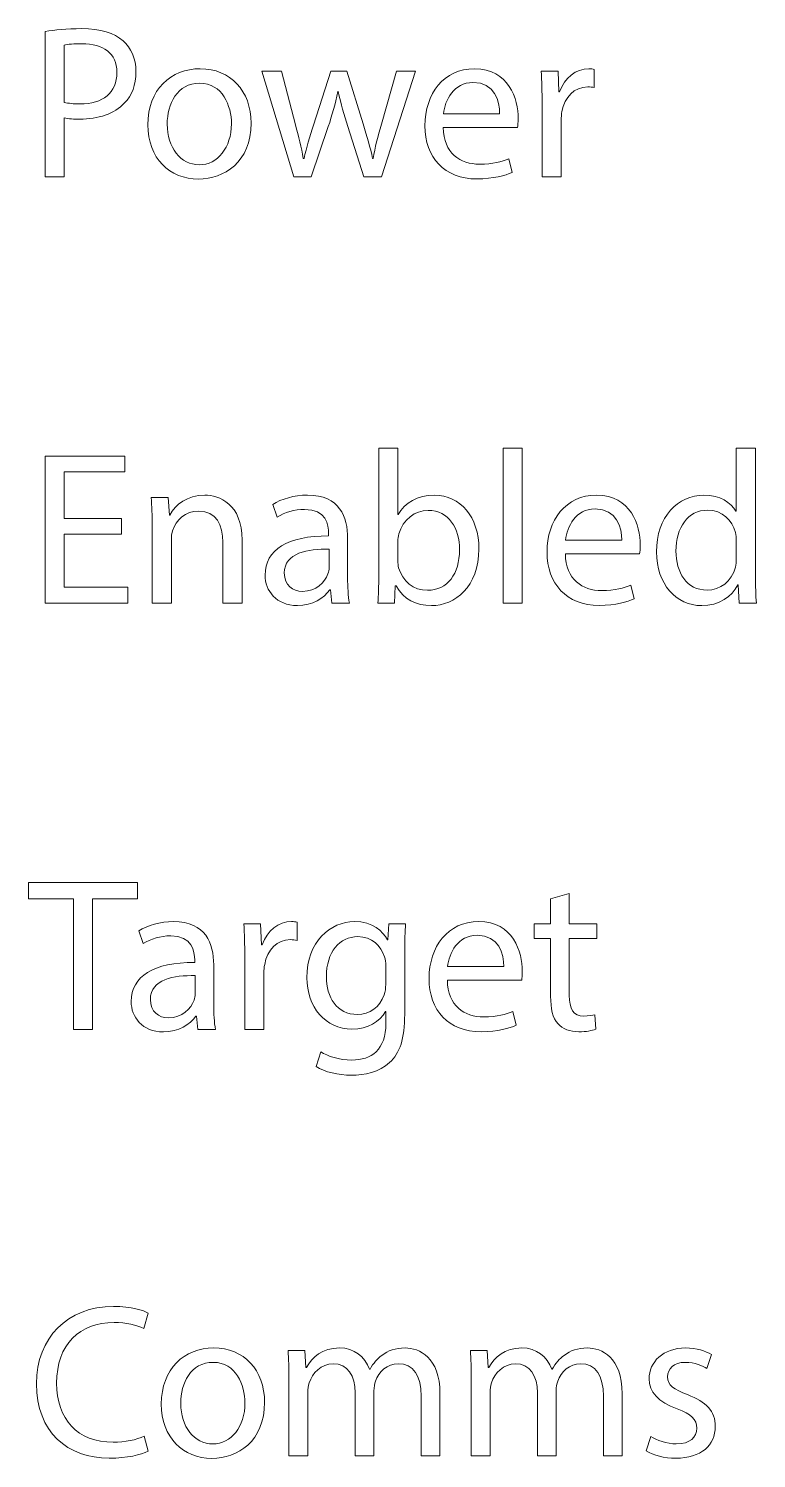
# Model space of a CAD drawing. Header units: millimetres. Extents: x 0.5 to 7.5, y -14.8 to -1.
import ezdxf

# ---------------------------------------------------------------- set-up
doc = ezdxf.new("R2010")
doc.units = ezdxf.units.MM
doc.header["$MEASUREMENT"] = 0
doc.layers.add('Layer 1', color=7, linetype='Continuous', lineweight=0)

# ---------------------------------------------------------------- blocks, each defined once
blk = doc.blocks.new('Block_1')
at = {"layer": 'Layer 1'}
for points, knots in [([(0.661, -1.012), (0.75, -0.998), (0.866, -0.985), (1.014, -0.985), (1.196, -0.985), (1.329, -1.027), (1.414, -1.103), (1.492, -1.171), (1.539, -1.275), (1.539, -1.401), (1.539, -1.531), (1.501, -1.632), (1.429, -1.706), (1.332, -1.81), (1.173, -1.863), (0.993, -1.863), (0.938, -1.863), (0.887, -1.861), (0.845, -1.85), (0.845, -1.85), (0.845, -2.421), (0.845, -2.421), (0.845, -2.421), (0.661, -2.421), (0.661, -2.421), (0.661, -2.421), (0.661, -1.012), (0.661, -1.012)], [0, 0, 0, 0, 1, 1, 1, 2, 2, 2, 3, 3, 3, 4, 4, 4, 5, 5, 5, 6, 6, 6, 7, 7, 7, 8, 8, 8, 9, 9, 9, 9]), ([(0.845, -1.7), (0.885, -1.71), (0.936, -1.715), (0.997, -1.715), (1.219, -1.715), (1.355, -1.607), (1.355, -1.41), (1.355, -1.222), (1.221, -1.131), (1.018, -1.131), (0.938, -1.131), (0.877, -1.137), (0.845, -1.145), (0.845, -1.145), (0.845, -1.7), (0.845, -1.7)], [0, 0, 0, 0, 1, 1, 1, 2, 2, 2, 3, 3, 3, 4, 4, 4, 5, 5, 5, 5]), ([(2.654, -1.901), (2.654, -2.279), (2.392, -2.444), (2.144, -2.444), (1.867, -2.444), (1.654, -2.241), (1.654, -1.918), (1.654, -1.575), (1.878, -1.374), (2.161, -1.374), (2.455, -1.374), (2.654, -1.588), (2.654, -1.901)], [0, 0, 0, 0, 1, 1, 1, 2, 2, 2, 3, 3, 3, 4, 4, 4, 4]), ([(4.515, -1.943), (4.519, -2.195), (4.68, -2.299), (4.866, -2.299), (5, -2.299), (5.08, -2.275), (5.15, -2.246), (5.15, -2.246), (5.182, -2.379), (5.182, -2.379), (5.116, -2.408), (5.004, -2.442), (4.841, -2.442), (4.526, -2.442), (4.338, -2.235), (4.338, -1.926), (4.338, -1.617), (4.519, -1.374), (4.818, -1.374), (5.152, -1.374), (5.241, -1.668), (5.241, -1.856), (5.241, -1.894), (5.237, -1.924), (5.235, -1.943), (5.235, -1.943), (4.515, -1.943), (4.515, -1.943)], [0, 0, 0, 0, 1, 1, 1, 2, 2, 2, 3, 3, 3, 4, 4, 4, 5, 5, 5, 6, 6, 6, 7, 7, 7, 8, 8, 8, 9, 9, 9, 9]), ([(5.472, -1.717), (5.472, -1.596), (5.47, -1.493), (5.464, -1.397), (5.464, -1.397), (5.627, -1.397), (5.627, -1.397), (5.627, -1.397), (5.633, -1.598), (5.633, -1.598), (5.633, -1.598), (5.642, -1.598), (5.642, -1.598), (5.688, -1.461), (5.8, -1.374), (5.925, -1.374), (5.946, -1.374), (5.961, -1.376), (5.978, -1.38), (5.978, -1.38), (5.978, -1.556), (5.978, -1.556), (5.959, -1.552), (5.94, -1.55), (5.915, -1.55), (5.783, -1.55), (5.69, -1.649), (5.665, -1.789), (5.661, -1.814), (5.656, -1.844), (5.656, -1.875), (5.656, -1.875), (5.656, -2.421), (5.656, -2.421), (5.656, -2.421), (5.472, -2.421), (5.472, -2.421), (5.472, -2.421), (5.472, -1.717), (5.472, -1.717)], [0, 0, 0, 0, 1, 1, 1, 2, 2, 2, 3, 3, 3, 4, 4, 4, 5, 5, 5, 6, 6, 6, 7, 7, 7, 8, 8, 8, 9, 9, 9, 10, 10, 10, 11, 11, 11, 12, 12, 12, 13, 13, 13, 13]), ([(1.842, -1.911), (1.842, -2.136), (1.971, -2.305), (2.153, -2.305), (2.33, -2.305), (2.464, -2.138), (2.464, -1.907), (2.464, -1.734), (2.377, -1.514), (2.157, -1.514), (1.937, -1.514), (1.842, -1.717), (1.842, -1.911)], [0, 0, 0, 0, 1, 1, 1, 2, 2, 2, 3, 3, 3, 4, 4, 4, 4]), ([(2.949, -1.397), (2.949, -1.397), (3.084, -1.918), (3.084, -1.918), (3.114, -2.032), (3.141, -2.138), (3.16, -2.243), (3.16, -2.243), (3.167, -2.243), (3.167, -2.243), (3.19, -2.14), (3.224, -2.03), (3.258, -1.92), (3.258, -1.92), (3.425, -1.397), (3.425, -1.397), (3.425, -1.397), (3.581, -1.397), (3.581, -1.397), (3.581, -1.397), (3.74, -1.909), (3.74, -1.909), (3.778, -2.032), (3.808, -2.14), (3.831, -2.243), (3.831, -2.243), (3.837, -2.243), (3.837, -2.243), (3.854, -2.14), (3.882, -2.032), (3.916, -1.911), (3.916, -1.911), (4.062, -1.397), (4.062, -1.397), (4.062, -1.397), (4.246, -1.397), (4.246, -1.397), (4.246, -1.397), (3.916, -2.421), (3.916, -2.421), (3.916, -2.421), (3.746, -2.421), (3.746, -2.421), (3.746, -2.421), (3.59, -1.933), (3.59, -1.933), (3.554, -1.818), (3.524, -1.717), (3.499, -1.596), (3.499, -1.596), (3.495, -1.596), (3.495, -1.596), (3.469, -1.719), (3.438, -1.825), (3.402, -1.935), (3.402, -1.935), (3.236, -2.421), (3.236, -2.421), (3.236, -2.421), (3.067, -2.421), (3.067, -2.421), (3.067, -2.421), (2.759, -1.397), (2.759, -1.397), (2.759, -1.397), (2.949, -1.397), (2.949, -1.397)], [0, 0, 0, 0, 1, 1, 1, 2, 2, 2, 3, 3, 3, 4, 4, 4, 5, 5, 5, 6, 6, 6, 7, 7, 7, 8, 8, 8, 9, 9, 9, 10, 10, 10, 11, 11, 11, 12, 12, 12, 13, 13, 13, 14, 14, 14, 15, 15, 15, 16, 16, 16, 17, 17, 17, 18, 18, 18, 19, 19, 19, 20, 20, 20, 21, 21, 21, 22, 22, 22, 22]), ([(5.061, -1.81), (5.064, -1.691), (5.013, -1.507), (4.803, -1.507), (4.615, -1.507), (4.532, -1.681), (4.517, -1.81), (4.517, -1.81), (5.061, -1.81), (5.061, -1.81)], [0, 0, 0, 0, 1, 1, 1, 2, 2, 2, 3, 3, 3, 3])]:
    blk.add_open_spline(points, degree=3, knots=knots, dxfattribs=at)
blk = doc.blocks.new('Block_0')
at = {"layer": 'Layer 1'}
blk.add_blockref('Block_1', (0, 0), dxfattribs=at)
blk = doc.blocks.new('Block_3')
at = {"layer": 'Layer 1'}
for points, knots in [([(3.882, -6.554), (3.886, -6.485), (3.891, -6.381), (3.891, -6.29), (3.891, -6.29), (3.891, -5.052), (3.891, -5.052), (3.891, -5.052), (4.075, -5.052), (4.075, -5.052), (4.075, -5.052), (4.075, -5.696), (4.075, -5.696), (4.075, -5.696), (4.079, -5.696), (4.079, -5.696), (4.144, -5.581), (4.263, -5.507), (4.428, -5.507), (4.682, -5.507), (4.862, -5.719), (4.86, -6.03), (4.86, -6.396), (4.629, -6.578), (4.4, -6.578), (4.252, -6.578), (4.134, -6.521), (4.058, -6.385), (4.058, -6.385), (4.051, -6.385), (4.051, -6.385), (4.051, -6.385), (4.043, -6.554), (4.043, -6.554), (4.043, -6.554), (3.882, -6.554), (3.882, -6.554)], [0, 0, 0, 0, 1, 1, 1, 2, 2, 2, 3, 3, 3, 4, 4, 4, 5, 5, 5, 6, 6, 6, 7, 7, 7, 8, 8, 8, 9, 9, 9, 10, 10, 10, 11, 11, 11, 12, 12, 12, 12]), ([(5.095, -5.052), (5.095, -5.052), (5.281, -5.052), (5.281, -5.052), (5.281, -5.052), (5.281, -6.554), (5.281, -6.554), (5.281, -6.554), (5.095, -6.554), (5.095, -6.554), (5.095, -6.554), (5.095, -5.052), (5.095, -5.052)], [0, 0, 0, 0, 1, 1, 1, 2, 2, 2, 3, 3, 3, 4, 4, 4, 4]), ([(7.539, -5.052), (7.539, -5.052), (7.539, -6.29), (7.539, -6.29), (7.539, -6.381), (7.541, -6.485), (7.548, -6.554), (7.548, -6.554), (7.38, -6.554), (7.38, -6.554), (7.38, -6.554), (7.372, -6.377), (7.372, -6.377), (7.372, -6.377), (7.368, -6.377), (7.368, -6.377), (7.31, -6.491), (7.186, -6.578), (7.018, -6.578), (6.771, -6.578), (6.58, -6.368), (6.58, -6.057), (6.578, -5.717), (6.79, -5.507), (7.04, -5.507), (7.196, -5.507), (7.302, -5.581), (7.348, -5.664), (7.348, -5.664), (7.353, -5.664), (7.353, -5.664), (7.353, -5.664), (7.353, -5.052), (7.353, -5.052), (7.353, -5.052), (7.539, -5.052), (7.539, -5.052)], [0, 0, 0, 0, 1, 1, 1, 2, 2, 2, 3, 3, 3, 4, 4, 4, 5, 5, 5, 6, 6, 6, 7, 7, 7, 8, 8, 8, 9, 9, 9, 10, 10, 10, 11, 11, 11, 12, 12, 12, 12]), ([(1.399, -5.886), (1.399, -5.886), (0.845, -5.886), (0.845, -5.886), (0.845, -5.886), (0.845, -6.4), (0.845, -6.4), (0.845, -6.4), (1.462, -6.4), (1.462, -6.4), (1.462, -6.4), (1.462, -6.554), (1.462, -6.554), (1.462, -6.554), (0.66, -6.554), (0.66, -6.554), (0.66, -6.554), (0.66, -5.129), (0.66, -5.129), (0.66, -5.129), (1.431, -5.129), (1.431, -5.129), (1.431, -5.129), (1.431, -5.283), (1.431, -5.283), (1.431, -5.283), (0.845, -5.283), (0.845, -5.283), (0.845, -5.283), (0.845, -5.734), (0.845, -5.734), (0.845, -5.734), (1.399, -5.734), (1.399, -5.734), (1.399, -5.734), (1.399, -5.886), (1.399, -5.886)], [0, 0, 0, 0, 1, 1, 1, 2, 2, 2, 3, 3, 3, 4, 4, 4, 5, 5, 5, 6, 6, 6, 7, 7, 7, 8, 8, 8, 9, 9, 9, 10, 10, 10, 11, 11, 11, 12, 12, 12, 12]), ([(1.696, -5.808), (1.696, -5.702), (1.693, -5.615), (1.687, -5.531), (1.687, -5.531), (1.852, -5.531), (1.852, -5.531), (1.852, -5.531), (1.863, -5.7), (1.863, -5.7), (1.863, -5.7), (1.867, -5.7), (1.867, -5.7), (1.918, -5.602), (2.036, -5.507), (2.205, -5.507), (2.347, -5.507), (2.567, -5.592), (2.567, -5.943), (2.567, -5.943), (2.567, -6.554), (2.567, -6.554), (2.567, -6.554), (2.381, -6.554), (2.381, -6.554), (2.381, -6.554), (2.381, -5.964), (2.381, -5.964), (2.381, -5.799), (2.32, -5.662), (2.144, -5.662), (2.021, -5.662), (1.926, -5.748), (1.894, -5.852), (1.886, -5.875), (1.882, -5.907), (1.882, -5.939), (1.882, -5.939), (1.882, -6.554), (1.882, -6.554), (1.882, -6.554), (1.696, -6.554), (1.696, -6.554), (1.696, -6.554), (1.696, -5.808), (1.696, -5.808)], [0, 0, 0, 0, 1, 1, 1, 2, 2, 2, 3, 3, 3, 4, 4, 4, 5, 5, 5, 6, 6, 6, 7, 7, 7, 8, 8, 8, 9, 9, 9, 10, 10, 10, 11, 11, 11, 12, 12, 12, 13, 13, 13, 14, 14, 14, 15, 15, 15, 15]), ([(3.437, -6.554), (3.437, -6.554), (3.422, -6.425), (3.422, -6.425), (3.422, -6.425), (3.416, -6.425), (3.416, -6.425), (3.359, -6.506), (3.249, -6.578), (3.103, -6.578), (2.896, -6.578), (2.79, -6.432), (2.79, -6.284), (2.79, -6.036), (3.01, -5.901), (3.405, -5.903), (3.405, -5.903), (3.405, -5.882), (3.405, -5.882), (3.405, -5.797), (3.382, -5.645), (3.173, -5.645), (3.078, -5.645), (2.978, -5.674), (2.906, -5.721), (2.906, -5.721), (2.864, -5.598), (2.864, -5.598), (2.948, -5.543), (3.071, -5.507), (3.2, -5.507), (3.513, -5.507), (3.589, -5.721), (3.589, -5.926), (3.589, -5.926), (3.589, -6.309), (3.589, -6.309), (3.589, -6.398), (3.594, -6.485), (3.606, -6.554), (3.606, -6.554), (3.437, -6.554), (3.437, -6.554)], [0, 0, 0, 0, 1, 1, 1, 2, 2, 2, 3, 3, 3, 4, 4, 4, 5, 5, 5, 6, 6, 6, 7, 7, 7, 8, 8, 8, 9, 9, 9, 10, 10, 10, 11, 11, 11, 12, 12, 12, 13, 13, 13, 14, 14, 14, 14]), ([(5.698, -6.076), (5.702, -6.328), (5.863, -6.432), (6.049, -6.432), (6.182, -6.432), (6.263, -6.409), (6.332, -6.379), (6.332, -6.379), (6.364, -6.512), (6.364, -6.512), (6.299, -6.542), (6.187, -6.576), (6.024, -6.576), (5.709, -6.576), (5.52, -6.368), (5.52, -6.059), (5.52, -5.751), (5.702, -5.507), (6, -5.507), (6.334, -5.507), (6.423, -5.801), (6.423, -5.99), (6.423, -6.028), (6.419, -6.057), (6.417, -6.076), (6.417, -6.076), (5.698, -6.076), (5.698, -6.076)], [0, 0, 0, 0, 1, 1, 1, 2, 2, 2, 3, 3, 3, 4, 4, 4, 5, 5, 5, 6, 6, 6, 7, 7, 7, 8, 8, 8, 9, 9, 9, 9]), ([(4.075, -6.144), (4.075, -6.167), (4.079, -6.191), (4.083, -6.212), (4.119, -6.341), (4.227, -6.43), (4.363, -6.43), (4.557, -6.43), (4.673, -6.271), (4.673, -6.036), (4.673, -5.831), (4.568, -5.655), (4.369, -5.655), (4.242, -5.655), (4.123, -5.742), (4.085, -5.884), (4.081, -5.905), (4.075, -5.93), (4.075, -5.96), (4.075, -5.96), (4.075, -6.144), (4.075, -6.144)], [0, 0, 0, 0, 1, 1, 1, 2, 2, 2, 3, 3, 3, 4, 4, 4, 5, 5, 5, 6, 6, 6, 7, 7, 7, 7]), ([(6.244, -5.943), (6.246, -5.825), (6.195, -5.641), (5.986, -5.641), (5.797, -5.641), (5.715, -5.814), (5.7, -5.943), (5.7, -5.943), (6.244, -5.943), (6.244, -5.943)], [0, 0, 0, 0, 1, 1, 1, 2, 2, 2, 3, 3, 3, 3]), ([(7.353, -5.947), (7.353, -5.924), (7.351, -5.892), (7.344, -5.869), (7.317, -5.751), (7.215, -5.653), (7.076, -5.653), (6.883, -5.653), (6.769, -5.823), (6.769, -6.049), (6.769, -6.256), (6.871, -6.428), (7.071, -6.428), (7.196, -6.428), (7.31, -6.345), (7.344, -6.205), (7.351, -6.18), (7.353, -6.155), (7.353, -6.125), (7.353, -6.125), (7.353, -5.947), (7.353, -5.947)], [0, 0, 0, 0, 1, 1, 1, 2, 2, 2, 3, 3, 3, 4, 4, 4, 5, 5, 5, 6, 6, 6, 7, 7, 7, 7]), ([(3.41, -6.032), (3.207, -6.028), (2.976, -6.064), (2.976, -6.262), (2.976, -6.383), (3.056, -6.44), (3.152, -6.44), (3.285, -6.44), (3.369, -6.356), (3.399, -6.269), (3.405, -6.25), (3.41, -6.229), (3.41, -6.21), (3.41, -6.21), (3.41, -6.032), (3.41, -6.032)], [0, 0, 0, 0, 1, 1, 1, 2, 2, 2, 3, 3, 3, 4, 4, 4, 5, 5, 5, 5])]:
    blk.add_open_spline(points, degree=3, knots=knots, dxfattribs=at)
blk = doc.blocks.new('Block_2')
at = {"layer": 'Layer 1'}
blk.add_blockref('Block_3', (0, 0), dxfattribs=at)
blk = doc.blocks.new('Block_5')
at = {"layer": 'Layer 1'}
for points, knots in [([(0.933, -9.419), (0.933, -9.419), (0.5, -9.419), (0.5, -9.419), (0.5, -9.419), (0.5, -9.262), (0.5, -9.262), (0.5, -9.262), (1.555, -9.262), (1.555, -9.262), (1.555, -9.262), (1.555, -9.419), (1.555, -9.419), (1.555, -9.419), (1.12, -9.419), (1.12, -9.419), (1.12, -9.419), (1.12, -10.688), (1.12, -10.688), (1.12, -10.688), (0.933, -10.688), (0.933, -10.688), (0.933, -10.688), (0.933, -9.419), (0.933, -9.419)], [0, 0, 0, 0, 1, 1, 1, 2, 2, 2, 3, 3, 3, 4, 4, 4, 5, 5, 5, 6, 6, 6, 7, 7, 7, 8, 8, 8, 8]), ([(5.736, -9.37), (5.736, -9.37), (5.736, -9.664), (5.736, -9.664), (5.736, -9.664), (6.003, -9.664), (6.003, -9.664), (6.003, -9.664), (6.003, -9.806), (6.003, -9.806), (6.003, -9.806), (5.736, -9.806), (5.736, -9.806), (5.736, -9.806), (5.736, -10.358), (5.736, -10.358), (5.736, -10.485), (5.773, -10.557), (5.876, -10.557), (5.925, -10.557), (5.961, -10.551), (5.984, -10.544), (5.984, -10.544), (5.992, -10.684), (5.992, -10.684), (5.957, -10.699), (5.899, -10.709), (5.827, -10.709), (5.741, -10.709), (5.671, -10.682), (5.627, -10.631), (5.573, -10.576), (5.555, -10.485), (5.555, -10.364), (5.555, -10.364), (5.555, -9.806), (5.555, -9.806), (5.555, -9.806), (5.396, -9.806), (5.396, -9.806), (5.396, -9.806), (5.396, -9.664), (5.396, -9.664), (5.396, -9.664), (5.555, -9.664), (5.555, -9.664), (5.555, -9.664), (5.555, -9.419), (5.555, -9.419), (5.555, -9.419), (5.736, -9.37), (5.736, -9.37)], [0, 0, 0, 0, 1, 1, 1, 2, 2, 2, 3, 3, 3, 4, 4, 4, 5, 5, 5, 6, 6, 6, 7, 7, 7, 8, 8, 8, 9, 9, 9, 10, 10, 10, 11, 11, 11, 12, 12, 12, 13, 13, 13, 14, 14, 14, 15, 15, 15, 16, 16, 16, 17, 17, 17, 17]), ([(2.14, -10.688), (2.14, -10.688), (2.125, -10.559), (2.125, -10.559), (2.125, -10.559), (2.119, -10.559), (2.119, -10.559), (2.062, -10.639), (1.952, -10.711), (1.806, -10.711), (1.598, -10.711), (1.493, -10.565), (1.493, -10.417), (1.493, -10.17), (1.713, -10.035), (2.108, -10.037), (2.108, -10.037), (2.108, -10.015), (2.108, -10.015), (2.108, -9.931), (2.085, -9.779), (1.876, -9.779), (1.78, -9.779), (1.681, -9.808), (1.609, -9.855), (1.609, -9.855), (1.567, -9.732), (1.567, -9.732), (1.651, -9.677), (1.774, -9.641), (1.903, -9.641), (2.216, -9.641), (2.292, -9.855), (2.292, -10.06), (2.292, -10.06), (2.292, -10.443), (2.292, -10.443), (2.292, -10.532), (2.297, -10.618), (2.309, -10.688), (2.309, -10.688), (2.14, -10.688), (2.14, -10.688)], [0, 0, 0, 0, 1, 1, 1, 2, 2, 2, 3, 3, 3, 4, 4, 4, 5, 5, 5, 6, 6, 6, 7, 7, 7, 8, 8, 8, 9, 9, 9, 10, 10, 10, 11, 11, 11, 12, 12, 12, 13, 13, 13, 14, 14, 14, 14]), ([(2.593, -9.984), (2.593, -9.863), (2.591, -9.759), (2.585, -9.664), (2.585, -9.664), (2.747, -9.664), (2.747, -9.664), (2.747, -9.664), (2.754, -9.865), (2.754, -9.865), (2.754, -9.865), (2.762, -9.865), (2.762, -9.865), (2.809, -9.728), (2.921, -9.641), (3.046, -9.641), (3.067, -9.641), (3.082, -9.643), (3.099, -9.647), (3.099, -9.647), (3.099, -9.823), (3.099, -9.823), (3.08, -9.819), (3.061, -9.816), (3.035, -9.816), (2.904, -9.816), (2.811, -9.916), (2.786, -10.056), (2.781, -10.081), (2.777, -10.111), (2.777, -10.142), (2.777, -10.142), (2.777, -10.688), (2.777, -10.688), (2.777, -10.688), (2.593, -10.688), (2.593, -10.688), (2.593, -10.688), (2.593, -9.984), (2.593, -9.984)], [0, 0, 0, 0, 1, 1, 1, 2, 2, 2, 3, 3, 3, 4, 4, 4, 5, 5, 5, 6, 6, 6, 7, 7, 7, 8, 8, 8, 9, 9, 9, 10, 10, 10, 11, 11, 11, 12, 12, 12, 13, 13, 13, 13]), ([(4.15, -9.664), (4.146, -9.738), (4.142, -9.821), (4.142, -9.946), (4.142, -9.946), (4.142, -10.54), (4.142, -10.54), (4.142, -10.775), (4.095, -10.919), (3.996, -11.007), (3.897, -11.1), (3.753, -11.13), (3.624, -11.13), (3.501, -11.13), (3.366, -11.1), (3.283, -11.046), (3.283, -11.046), (3.33, -10.904), (3.33, -10.904), (3.397, -10.946), (3.503, -10.984), (3.63, -10.984), (3.82, -10.984), (3.96, -10.885), (3.96, -10.627), (3.96, -10.627), (3.96, -10.512), (3.96, -10.512), (3.96, -10.512), (3.956, -10.512), (3.956, -10.512), (3.899, -10.608), (3.789, -10.684), (3.63, -10.684), (3.376, -10.684), (3.194, -10.468), (3.194, -10.185), (3.194, -9.837), (3.421, -9.641), (3.655, -9.641), (3.833, -9.641), (3.93, -9.734), (3.975, -9.819), (3.975, -9.819), (3.979, -9.819), (3.979, -9.819), (3.979, -9.819), (3.988, -9.664), (3.988, -9.664), (3.988, -9.664), (4.15, -9.664), (4.15, -9.664)], [0, 0, 0, 0, 1, 1, 1, 2, 2, 2, 3, 3, 3, 4, 4, 4, 5, 5, 5, 6, 6, 6, 7, 7, 7, 8, 8, 8, 9, 9, 9, 10, 10, 10, 11, 11, 11, 12, 12, 12, 13, 13, 13, 14, 14, 14, 15, 15, 15, 16, 16, 16, 17, 17, 17, 17]), ([(4.555, -10.21), (4.559, -10.462), (4.72, -10.565), (4.907, -10.565), (5.04, -10.565), (5.12, -10.542), (5.19, -10.512), (5.19, -10.512), (5.222, -10.646), (5.222, -10.646), (5.156, -10.675), (5.044, -10.709), (4.881, -10.709), (4.566, -10.709), (4.378, -10.502), (4.378, -10.193), (4.378, -9.884), (4.559, -9.641), (4.858, -9.641), (5.192, -9.641), (5.281, -9.935), (5.281, -10.123), (5.281, -10.161), (5.277, -10.191), (5.275, -10.21), (5.275, -10.21), (4.555, -10.21), (4.555, -10.21)], [0, 0, 0, 0, 1, 1, 1, 2, 2, 2, 3, 3, 3, 4, 4, 4, 5, 5, 5, 6, 6, 6, 7, 7, 7, 8, 8, 8, 9, 9, 9, 9]), ([(3.958, -10.068), (3.958, -10.037), (3.956, -10.009), (3.947, -9.984), (3.913, -9.876), (3.823, -9.787), (3.687, -9.787), (3.51, -9.787), (3.383, -9.937), (3.383, -10.174), (3.383, -10.375), (3.484, -10.542), (3.685, -10.542), (3.799, -10.542), (3.903, -10.47), (3.943, -10.352), (3.954, -10.32), (3.958, -10.284), (3.958, -10.252), (3.958, -10.252), (3.958, -10.068), (3.958, -10.068)], [0, 0, 0, 0, 1, 1, 1, 2, 2, 2, 3, 3, 3, 4, 4, 4, 5, 5, 5, 6, 6, 6, 7, 7, 7, 7]), ([(5.101, -10.077), (5.104, -9.958), (5.053, -9.774), (4.843, -9.774), (4.655, -9.774), (4.572, -9.948), (4.557, -10.077), (4.557, -10.077), (5.101, -10.077), (5.101, -10.077)], [0, 0, 0, 0, 1, 1, 1, 2, 2, 2, 3, 3, 3, 3]), ([(2.112, -10.165), (1.909, -10.161), (1.679, -10.197), (1.679, -10.396), (1.679, -10.517), (1.759, -10.574), (1.854, -10.574), (1.988, -10.574), (2.072, -10.489), (2.102, -10.402), (2.108, -10.384), (2.112, -10.362), (2.112, -10.343), (2.112, -10.343), (2.112, -10.165), (2.112, -10.165)], [0, 0, 0, 0, 1, 1, 1, 2, 2, 2, 3, 3, 3, 4, 4, 4, 5, 5, 5, 5])]:
    blk.add_open_spline(points, degree=3, knots=knots, dxfattribs=at)
blk = doc.blocks.new('Block_4')
at = {"layer": 'Layer 1'}
blk.add_blockref('Block_5', (0, 0), dxfattribs=at)
blk = doc.blocks.new('Block_7')
at = {"layer": 'Layer 1'}
for points, knots in [([(1.657, -14.775), (1.589, -14.809), (1.454, -14.843), (1.281, -14.843), (0.878, -14.843), (0.576, -14.589), (0.576, -14.121), (0.576, -13.675), (0.878, -13.372), (1.321, -13.372), (1.498, -13.372), (1.611, -13.41), (1.659, -13.436), (1.659, -13.436), (1.615, -13.586), (1.615, -13.586), (1.545, -13.552), (1.446, -13.527), (1.327, -13.527), (0.993, -13.527), (0.771, -13.74), (0.771, -14.115), (0.771, -14.464), (0.972, -14.688), (1.319, -14.688), (1.431, -14.688), (1.545, -14.665), (1.619, -14.629), (1.619, -14.629), (1.657, -14.775), (1.657, -14.775)], [0, 0, 0, 0, 1, 1, 1, 2, 2, 2, 3, 3, 3, 4, 4, 4, 5, 5, 5, 6, 6, 6, 7, 7, 7, 8, 8, 8, 9, 9, 9, 10, 10, 10, 10]), ([(2.785, -14.301), (2.785, -14.68), (2.523, -14.845), (2.275, -14.845), (1.998, -14.845), (1.785, -14.642), (1.785, -14.318), (1.785, -13.975), (2.009, -13.774), (2.292, -13.774), (2.586, -13.774), (2.785, -13.988), (2.785, -14.301)], [0, 0, 0, 0, 1, 1, 1, 2, 2, 2, 3, 3, 3, 4, 4, 4, 4]), ([(3.021, -14.075), (3.021, -13.969), (3.019, -13.882), (3.012, -13.798), (3.012, -13.798), (3.175, -13.798), (3.175, -13.798), (3.175, -13.798), (3.184, -13.963), (3.184, -13.963), (3.184, -13.963), (3.19, -13.963), (3.19, -13.963), (3.247, -13.865), (3.342, -13.774), (3.511, -13.774), (3.651, -13.774), (3.757, -13.859), (3.801, -13.98), (3.801, -13.98), (3.806, -13.98), (3.806, -13.98), (3.837, -13.922), (3.878, -13.878), (3.92, -13.846), (3.981, -13.8), (4.049, -13.774), (4.146, -13.774), (4.282, -13.774), (4.483, -13.863), (4.483, -14.219), (4.483, -14.219), (4.483, -14.821), (4.483, -14.821), (4.483, -14.821), (4.301, -14.821), (4.301, -14.821), (4.301, -14.821), (4.301, -14.242), (4.301, -14.242), (4.301, -14.045), (4.229, -13.927), (4.078, -13.927), (3.973, -13.927), (3.89, -14.005), (3.858, -14.096), (3.85, -14.121), (3.844, -14.155), (3.844, -14.189), (3.844, -14.189), (3.844, -14.821), (3.844, -14.821), (3.844, -14.821), (3.662, -14.821), (3.662, -14.821), (3.662, -14.821), (3.662, -14.208), (3.662, -14.208), (3.662, -14.045), (3.59, -13.927), (3.448, -13.927), (3.332, -13.927), (3.247, -14.02), (3.218, -14.113), (3.207, -14.14), (3.203, -14.172), (3.203, -14.204), (3.203, -14.204), (3.203, -14.821), (3.203, -14.821), (3.203, -14.821), (3.021, -14.821), (3.021, -14.821), (3.021, -14.821), (3.021, -14.075), (3.021, -14.075)], [0, 0, 0, 0, 1, 1, 1, 2, 2, 2, 3, 3, 3, 4, 4, 4, 5, 5, 5, 6, 6, 6, 7, 7, 7, 8, 8, 8, 9, 9, 9, 10, 10, 10, 11, 11, 11, 12, 12, 12, 13, 13, 13, 14, 14, 14, 15, 15, 15, 16, 16, 16, 17, 17, 17, 18, 18, 18, 19, 19, 19, 20, 20, 20, 21, 21, 21, 22, 22, 22, 23, 23, 23, 24, 24, 24, 25, 25, 25, 25]), ([(4.786, -14.075), (4.786, -13.969), (4.784, -13.882), (4.778, -13.798), (4.778, -13.798), (4.941, -13.798), (4.941, -13.798), (4.941, -13.798), (4.949, -13.963), (4.949, -13.963), (4.949, -13.963), (4.956, -13.963), (4.956, -13.963), (5.013, -13.865), (5.108, -13.774), (5.277, -13.774), (5.417, -13.774), (5.522, -13.859), (5.567, -13.98), (5.567, -13.98), (5.571, -13.98), (5.571, -13.98), (5.603, -13.922), (5.643, -13.878), (5.685, -13.846), (5.747, -13.8), (5.815, -13.774), (5.912, -13.774), (6.047, -13.774), (6.248, -13.863), (6.248, -14.219), (6.248, -14.219), (6.248, -14.821), (6.248, -14.821), (6.248, -14.821), (6.066, -14.821), (6.066, -14.821), (6.066, -14.821), (6.066, -14.242), (6.066, -14.242), (6.066, -14.045), (5.994, -13.927), (5.844, -13.927), (5.738, -13.927), (5.656, -14.005), (5.624, -14.096), (5.616, -14.121), (5.609, -14.155), (5.609, -14.189), (5.609, -14.189), (5.609, -14.821), (5.609, -14.821), (5.609, -14.821), (5.427, -14.821), (5.427, -14.821), (5.427, -14.821), (5.427, -14.208), (5.427, -14.208), (5.427, -14.045), (5.355, -13.927), (5.214, -13.927), (5.097, -13.927), (5.013, -14.02), (4.983, -14.113), (4.973, -14.14), (4.968, -14.172), (4.968, -14.204), (4.968, -14.204), (4.968, -14.821), (4.968, -14.821), (4.968, -14.821), (4.786, -14.821), (4.786, -14.821), (4.786, -14.821), (4.786, -14.075), (4.786, -14.075)], [0, 0, 0, 0, 1, 1, 1, 2, 2, 2, 3, 3, 3, 4, 4, 4, 5, 5, 5, 6, 6, 6, 7, 7, 7, 8, 8, 8, 9, 9, 9, 10, 10, 10, 11, 11, 11, 12, 12, 12, 13, 13, 13, 14, 14, 14, 15, 15, 15, 16, 16, 16, 17, 17, 17, 18, 18, 18, 19, 19, 19, 20, 20, 20, 21, 21, 21, 22, 22, 22, 23, 23, 23, 24, 24, 24, 25, 25, 25, 25]), ([(6.526, -14.631), (6.581, -14.667), (6.679, -14.705), (6.772, -14.705), (6.907, -14.705), (6.97, -14.638), (6.97, -14.553), (6.97, -14.464), (6.918, -14.415), (6.78, -14.365), (6.596, -14.299), (6.509, -14.198), (6.509, -14.075), (6.509, -13.91), (6.642, -13.774), (6.863, -13.774), (6.966, -13.774), (7.057, -13.804), (7.114, -13.838), (7.114, -13.838), (7.068, -13.973), (7.068, -13.973), (7.028, -13.948), (6.954, -13.914), (6.858, -13.914), (6.748, -13.914), (6.687, -13.977), (6.687, -14.054), (6.687, -14.138), (6.748, -14.176), (6.882, -14.227), (7.059, -14.295), (7.15, -14.384), (7.15, -14.536), (7.15, -14.716), (7.011, -14.843), (6.768, -14.843), (6.655, -14.843), (6.552, -14.815), (6.48, -14.773), (6.48, -14.773), (6.526, -14.631), (6.526, -14.631)], [0, 0, 0, 0, 1, 1, 1, 2, 2, 2, 3, 3, 3, 4, 4, 4, 5, 5, 5, 6, 6, 6, 7, 7, 7, 8, 8, 8, 9, 9, 9, 10, 10, 10, 11, 11, 11, 12, 12, 12, 13, 13, 13, 14, 14, 14, 14]), ([(1.973, -14.312), (1.973, -14.536), (2.102, -14.705), (2.284, -14.705), (2.462, -14.705), (2.595, -14.538), (2.595, -14.307), (2.595, -14.134), (2.508, -13.914), (2.288, -13.914), (2.068, -13.914), (1.973, -14.117), (1.973, -14.312)], [0, 0, 0, 0, 1, 1, 1, 2, 2, 2, 3, 3, 3, 4, 4, 4, 4])]:
    blk.add_open_spline(points, degree=3, knots=knots, dxfattribs=at)
blk = doc.blocks.new('Block_6')
at = {"layer": 'Layer 1'}
blk.add_blockref('Block_7', (0, 0), dxfattribs=at)

msp = doc.modelspace()

# ---------------------------------------------------------------- block references
at = {"layer": 'Layer 1'}
for name in ['Block_0', 'Block_2', 'Block_4', 'Block_6']:
    msp.add_blockref(name, (0, 0), dxfattribs=at)

doc.saveas('drawing.dxf')
